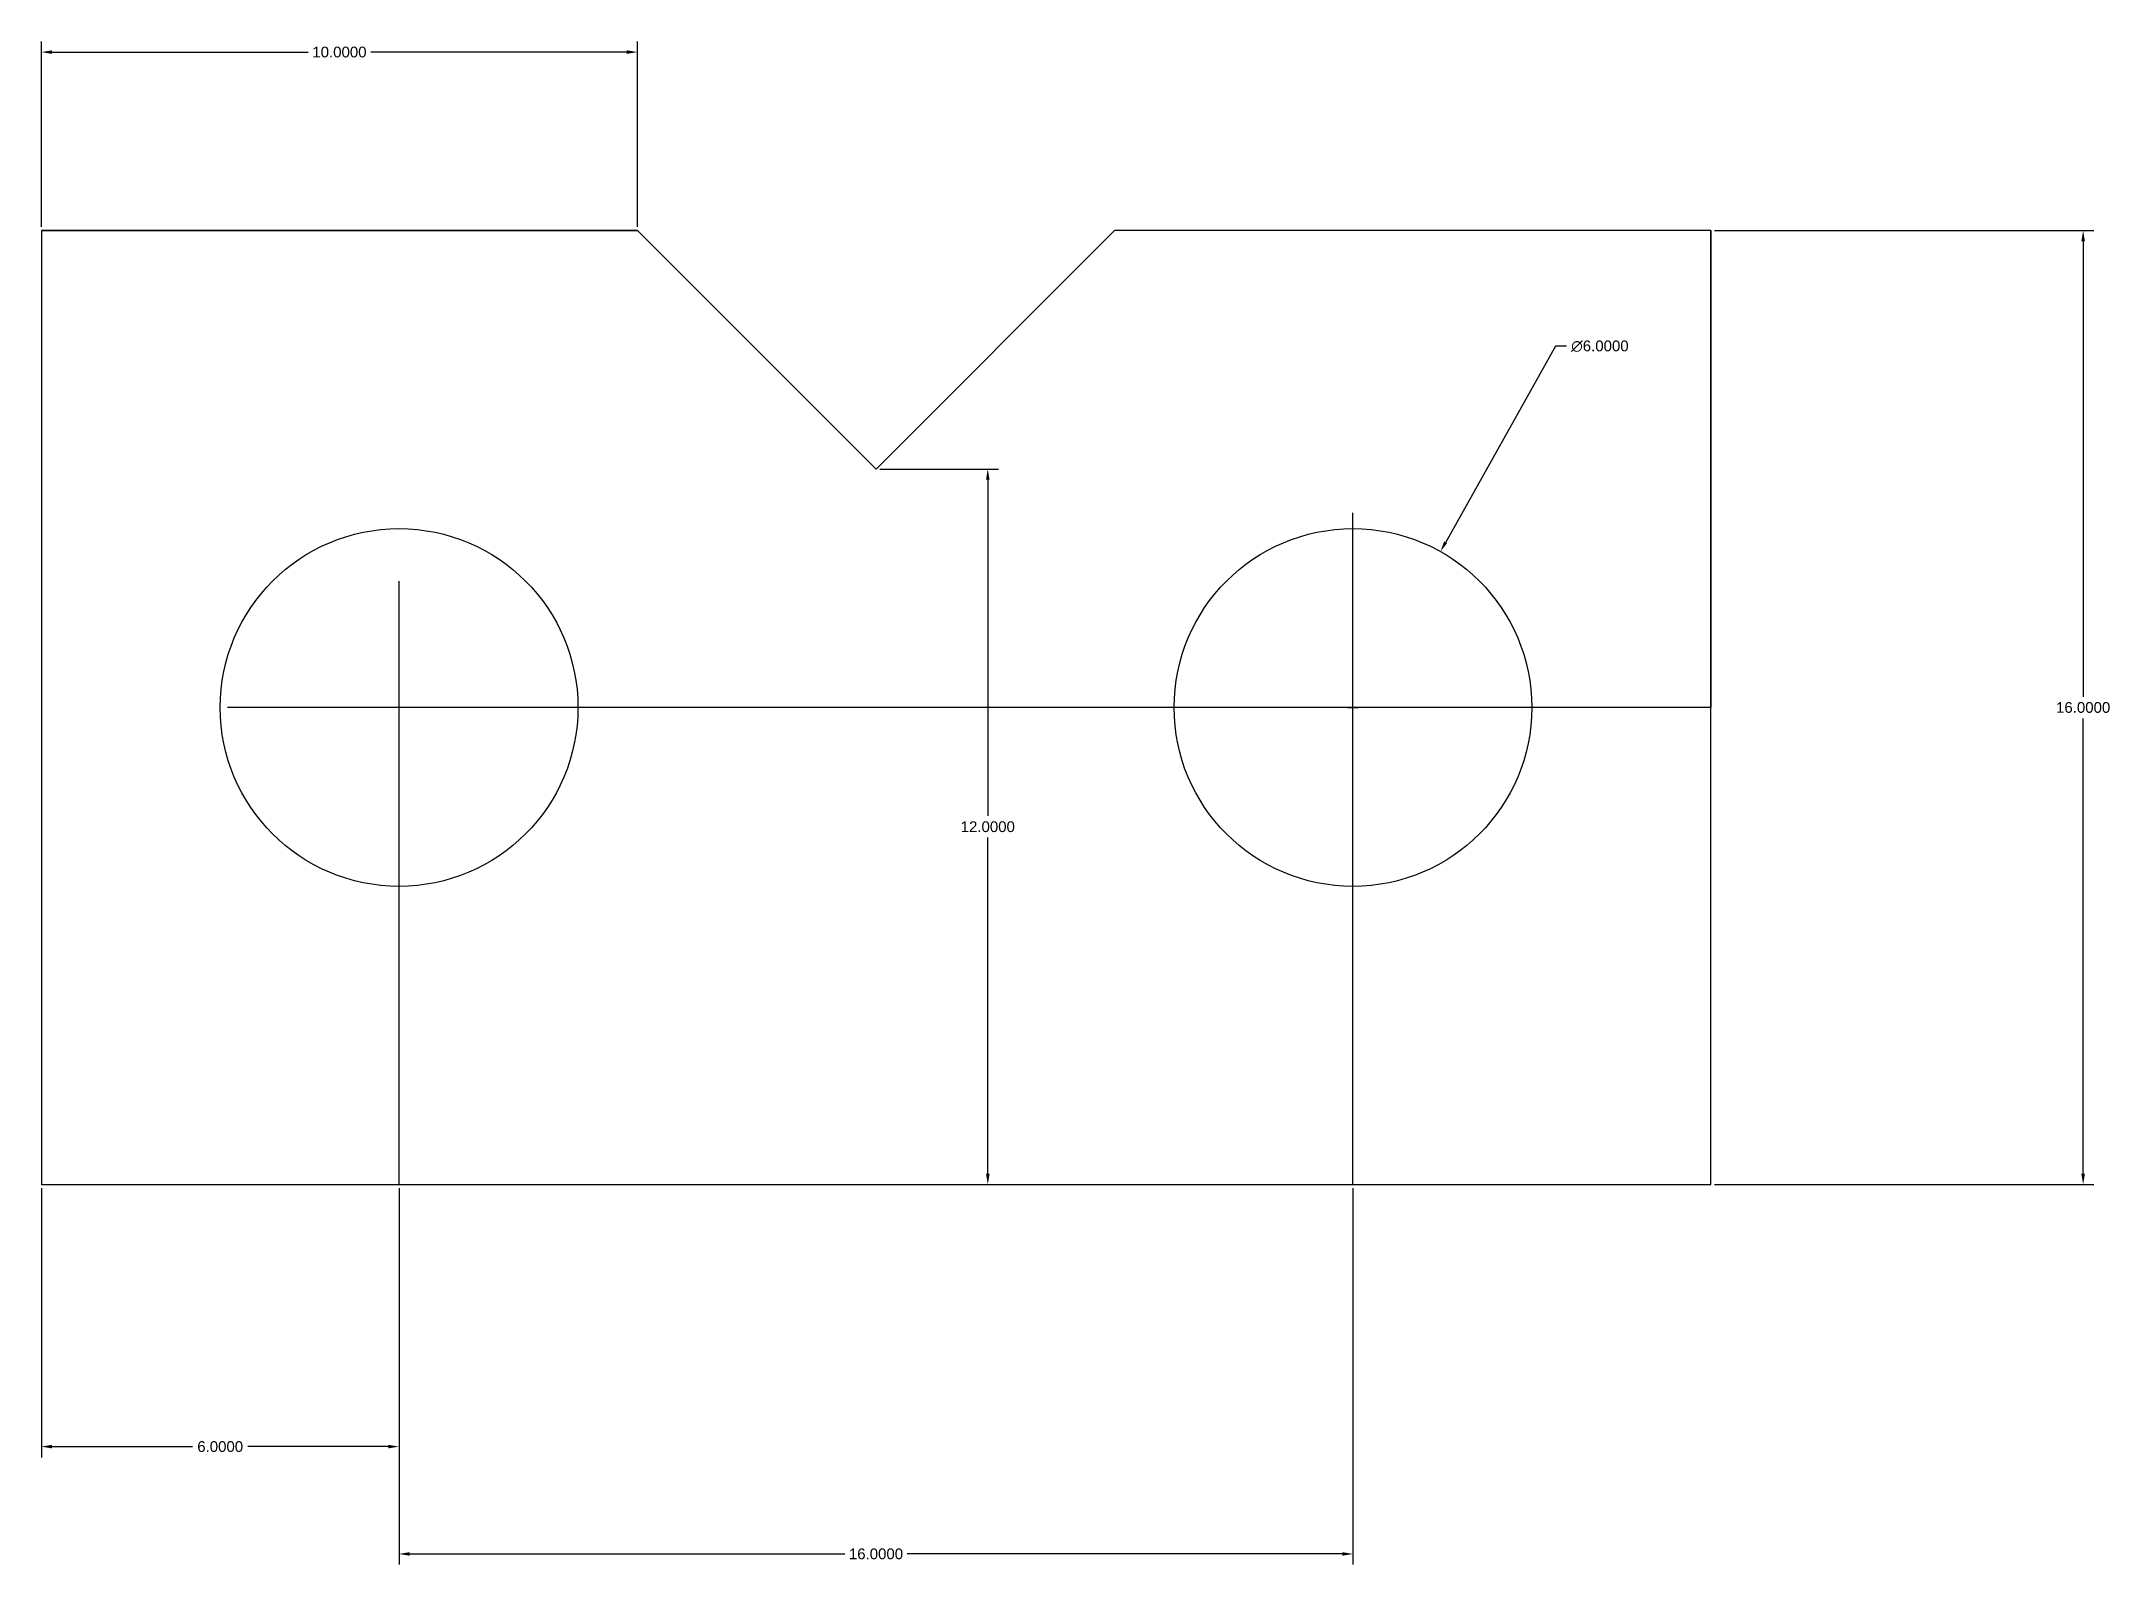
# Model space of a CAD drawing. Header units: inches. Extents: x 72.5 to 107.2, y 26.1 to 51.7.
import ezdxf

# ---------------------------------------------------------------- set-up
doc = ezdxf.new("R2010")
doc.units = ezdxf.units.IN
doc.header["$MEASUREMENT"] = 0
doc.styles.get("Standard").update_dxf_attribs({"font": 'arial.ttf'})
doc.dimstyles.get("Standard").update_dxf_attribs({"dimtxt": 0.18, "dimasz": 0.18, "dimexe": 0.18, "dimexo": 0.0625, "dimgap": 0.09, "dimtad": 0, "dimtih": 1, "dimtoh": 1, "dimdec": 4, "dimzin": 0, "dimdsep": 46, "dimtxsty": 'Standard', "dimcen": 0.09, "dimadec": 0, "dimazin": 0, "dimtfac": 1, "dimtdec": 4, "dimtofl": 0, "dimtmove": 0, "dimatfit": 3, "dimfxl": 1, "dimtolj": 1, "dimtzin": 0, "dimarcsym": 0})

# ---------------------------------------------------------------- blocks, each defined once
blk = doc.blocks.new('*D3')
at = {"color": 0, "lineweight": -2, "transparency": 16777216}
for p, q in [((100.577, 48.526), (106.942, 48.526)), ((106.762, 48.346), (106.762, 40.708)), ((106.762, 32.706), (106.762, 40.344)), ((100.577, 32.526), (106.942, 32.526))]:
    blk.add_line(p, q, dxfattribs=at)
at = {"color": 0, "transparency": 16777216}
for points in [[(106.732, 48.346), (106.792, 48.346), (106.762, 48.526)], [(106.732, 32.706), (106.792, 32.706), (106.762, 32.526)]]:
    blk.add_solid(points, dxfattribs=at)
at = {"layer": 'Defpoints', "color": 0, "transparency": 16777216}
for p in [(100.514, 48.526), (100.514, 32.526), (106.762, 32.526)]:
    blk.add_point(p, dxfattribs=at)
at = {"color": 0, "transparency": 16777216, "insert": (106.762, 40.526), "char_height": 0.18, "attachment_point": 5}
blk.add_mtext('\\A1;16.0000', dxfattribs=at)
blk = doc.blocks.new('*D4')
at = {"color": 0, "lineweight": -2, "transparency": 16777216}
for p, q in [((72.514, 32.464), (72.514, 27.949)), ((78.514, 32.464), (78.514, 27.949)), ((72.694, 28.129), (75.05, 28.129)), ((78.334, 28.129), (75.978, 28.129))]:
    blk.add_line(p, q, dxfattribs=at)
at = {"color": 0, "transparency": 16777216}
for points in [[(72.694, 28.159), (72.694, 28.099), (72.514, 28.129)], [(78.334, 28.159), (78.334, 28.099), (78.514, 28.129)]]:
    blk.add_solid(points, dxfattribs=at)
at = {"layer": 'Defpoints', "color": 0, "transparency": 16777216}
for p in [(72.514, 32.526), (78.514, 32.526), (78.514, 28.129)]:
    blk.add_point(p, dxfattribs=at)
at = {"color": 0, "transparency": 16777216, "insert": (75.514, 28.129), "char_height": 0.18, "attachment_point": 5}
blk.add_mtext('\\A1;6.0000', dxfattribs=at)
blk = doc.blocks.new('*D5')
at = {"color": 0, "lineweight": -2, "transparency": 16777216}
for p, q in [((78.514, 32.464), (78.514, 26.149)), ((94.514, 32.464), (94.514, 26.149)), ((78.694, 26.329), (85.989, 26.329)), ((94.334, 26.329), (87.039, 26.329))]:
    blk.add_line(p, q, dxfattribs=at)
at = {"color": 0, "transparency": 16777216}
for points in [[(78.694, 26.359), (78.694, 26.299), (78.514, 26.329)], [(94.334, 26.359), (94.334, 26.299), (94.514, 26.329)]]:
    blk.add_solid(points, dxfattribs=at)
at = {"layer": 'Defpoints', "color": 0, "transparency": 16777216}
for p in [(78.514, 32.526), (94.514, 32.526), (94.514, 26.329)]:
    blk.add_point(p, dxfattribs=at)
at = {"color": 0, "transparency": 16777216, "insert": (86.514, 26.329), "char_height": 0.18, "attachment_point": 5}
blk.add_mtext('\\A1;16.0000', dxfattribs=at)
blk = doc.blocks.new('*D6')
at = {"color": 0, "lineweight": -2, "transparency": 16777216}
for p, q in [((72.514, 48.589), (72.514, 51.7)), ((82.514, 48.589), (82.514, 51.7)), ((72.694, 51.52), (76.989, 51.52)), ((82.334, 51.52), (78.039, 51.52))]:
    blk.add_line(p, q, dxfattribs=at)
at = {"color": 0, "transparency": 16777216}
for points in [[(72.694, 51.55), (72.694, 51.49), (72.514, 51.52)], [(82.334, 51.55), (82.334, 51.49), (82.514, 51.52)]]:
    blk.add_solid(points, dxfattribs=at)
at = {"layer": 'Defpoints', "color": 0, "transparency": 16777216}
for p in [(82.514, 51.52), (72.514, 48.526), (82.514, 48.526)]:
    blk.add_point(p, dxfattribs=at)
at = {"color": 0, "transparency": 16777216, "insert": (77.514, 51.52), "char_height": 0.18, "attachment_point": 5}
blk.add_mtext('\\A1;10.0000', dxfattribs=at)
blk = doc.blocks.new('*D7')
at = {"color": 0, "lineweight": -2, "transparency": 16777216}
for p, q in [((86.577, 44.526), (88.569, 44.526)), ((88.389, 44.346), (88.389, 38.708)), ((88.389, 32.706), (88.389, 38.344)), ((86.577, 32.526), (88.569, 32.526))]:
    blk.add_line(p, q, dxfattribs=at)
at = {"color": 0, "transparency": 16777216}
for points in [[(88.359, 44.346), (88.419, 44.346), (88.389, 44.526)], [(88.359, 32.706), (88.419, 32.706), (88.389, 32.526)]]:
    blk.add_solid(points, dxfattribs=at)
at = {"layer": 'Defpoints', "color": 0, "transparency": 16777216}
for p in [(86.514, 44.526), (88.389, 44.526), (86.514, 32.526)]:
    blk.add_point(p, dxfattribs=at)
at = {"color": 0, "transparency": 16777216, "insert": (88.389, 38.526), "char_height": 0.18, "attachment_point": 5}
blk.add_mtext('\\A1;12.0000', dxfattribs=at)
blk = doc.blocks.new('*D8')
at = {"color": 0, "lineweight": -2, "transparency": 16777216}
for p, q in [((97.914, 46.586), (96.07, 43.3)), ((98.094, 46.586), (97.914, 46.586)), ((94.514, 40.436), (94.514, 40.616)), ((94.424, 40.526), (94.604, 40.526))]:
    blk.add_line(p, q, dxfattribs=at)
at = {"color": 0, "transparency": 16777216}
blk.add_solid([(96.044, 43.314), (96.096, 43.285), (95.982, 43.143)], dxfattribs=at)
at = {"layer": 'Defpoints', "color": 0, "transparency": 16777216}
for p in [(95.982, 43.143), (93.046, 37.91)]:
    blk.add_point(p, dxfattribs=at)
at = {"color": 0, "transparency": 16777216, "insert": (98.656, 46.586), "char_height": 0.18, "attachment_point": 5}
blk.add_mtext('\\A1;∅6.0000', dxfattribs=at)

msp = doc.modelspace()

# ---------------------------------------------------------------- linework, layer by layer
for p, q in [((72.51422, 48.5264), (72.51422, 32.5264)), ((72.51422, 48.5264), (82.51422, 48.5264)), ((72.51422, 48.5264), (82.51422, 48.5264)), ((82.51422, 48.5264), (72.51422, 48.5264)), ((82.51422, 48.5264), (86.51422, 44.5264)), ((86.51422, 44.5264), (90.51422, 48.5264)), ((100.51422, 48.5264), (90.51422, 48.5264)), ((100.51422, 32.5264), (100.51422, 48.5264)), ((100.51422, 48.5264), (100.51422, 40.5264)), ((94.51422, 32.5264), (94.51422, 43.79371)), ((78.51422, 32.5264), (78.51422, 42.64591)), ((100.51422, 40.5264), (75.63399, 40.5264)), ((72.51422, 32.5264), (100.51422, 32.5264)), ((72.51422, 32.5264), (78.51422, 32.5264)), ((78.51422, 32.5264), (94.51422, 32.5264))]:
    msp.add_line(p, q)
for centre in [(78.51422, 40.5264), (94.51422, 40.5264)]:
    msp.add_circle(centre, 3)

# ---------------------------------------------------------------- dimensions: what is measured, and where the dimension line sits
for base, p1, p2, picture, middle in [((82.51422, 51.51989), (72.51422, 48.5264), (82.51422, 48.5264), '*D6', (77.51422, 51.51989)), ((78.51422, 28.12876), (72.51422, 32.5264), (78.51422, 32.5264), '*D4', (75.51422, 28.12876)), ((94.51422, 26.32944), (78.51422, 32.5264), (94.51422, 32.5264), '*D5', (86.51422, 26.32944))]:
    dim = msp.add_linear_dim(base=base, p1=p1, p2=p2, dimstyle='Standard')
    dim.commit()
    dim.dimension.update_dxf_attribs({"geometry": picture, "text_midpoint": middle})
for base, p1, p2, picture, middle in [((106.76164, 32.5264), (100.51422, 48.5264), (100.51422, 32.5264), '*D3', (106.76164, 40.5264)), ((88.38891, 44.5264), (86.51422, 32.5264), (86.51422, 44.5264), '*D7', (88.38891, 38.5264))]:
    dim = msp.add_linear_dim(base=base, p1=p1, p2=p2, angle=90, dimstyle='Standard')
    dim.commit()
    dim.dimension.update_dxf_attribs({"geometry": picture, "text_midpoint": middle})
dim = msp.add_diameter_dim_2p(p1=(93.04623, 37.9101), p2=(95.98221, 43.1427), dimstyle='Standard')
dim.commit()
dim.dimension.update_dxf_attribs({"geometry": '*D8', "text_midpoint": (98.65562, 46.58627), "dimtype": 163})

doc.saveas('drawing.dxf')
